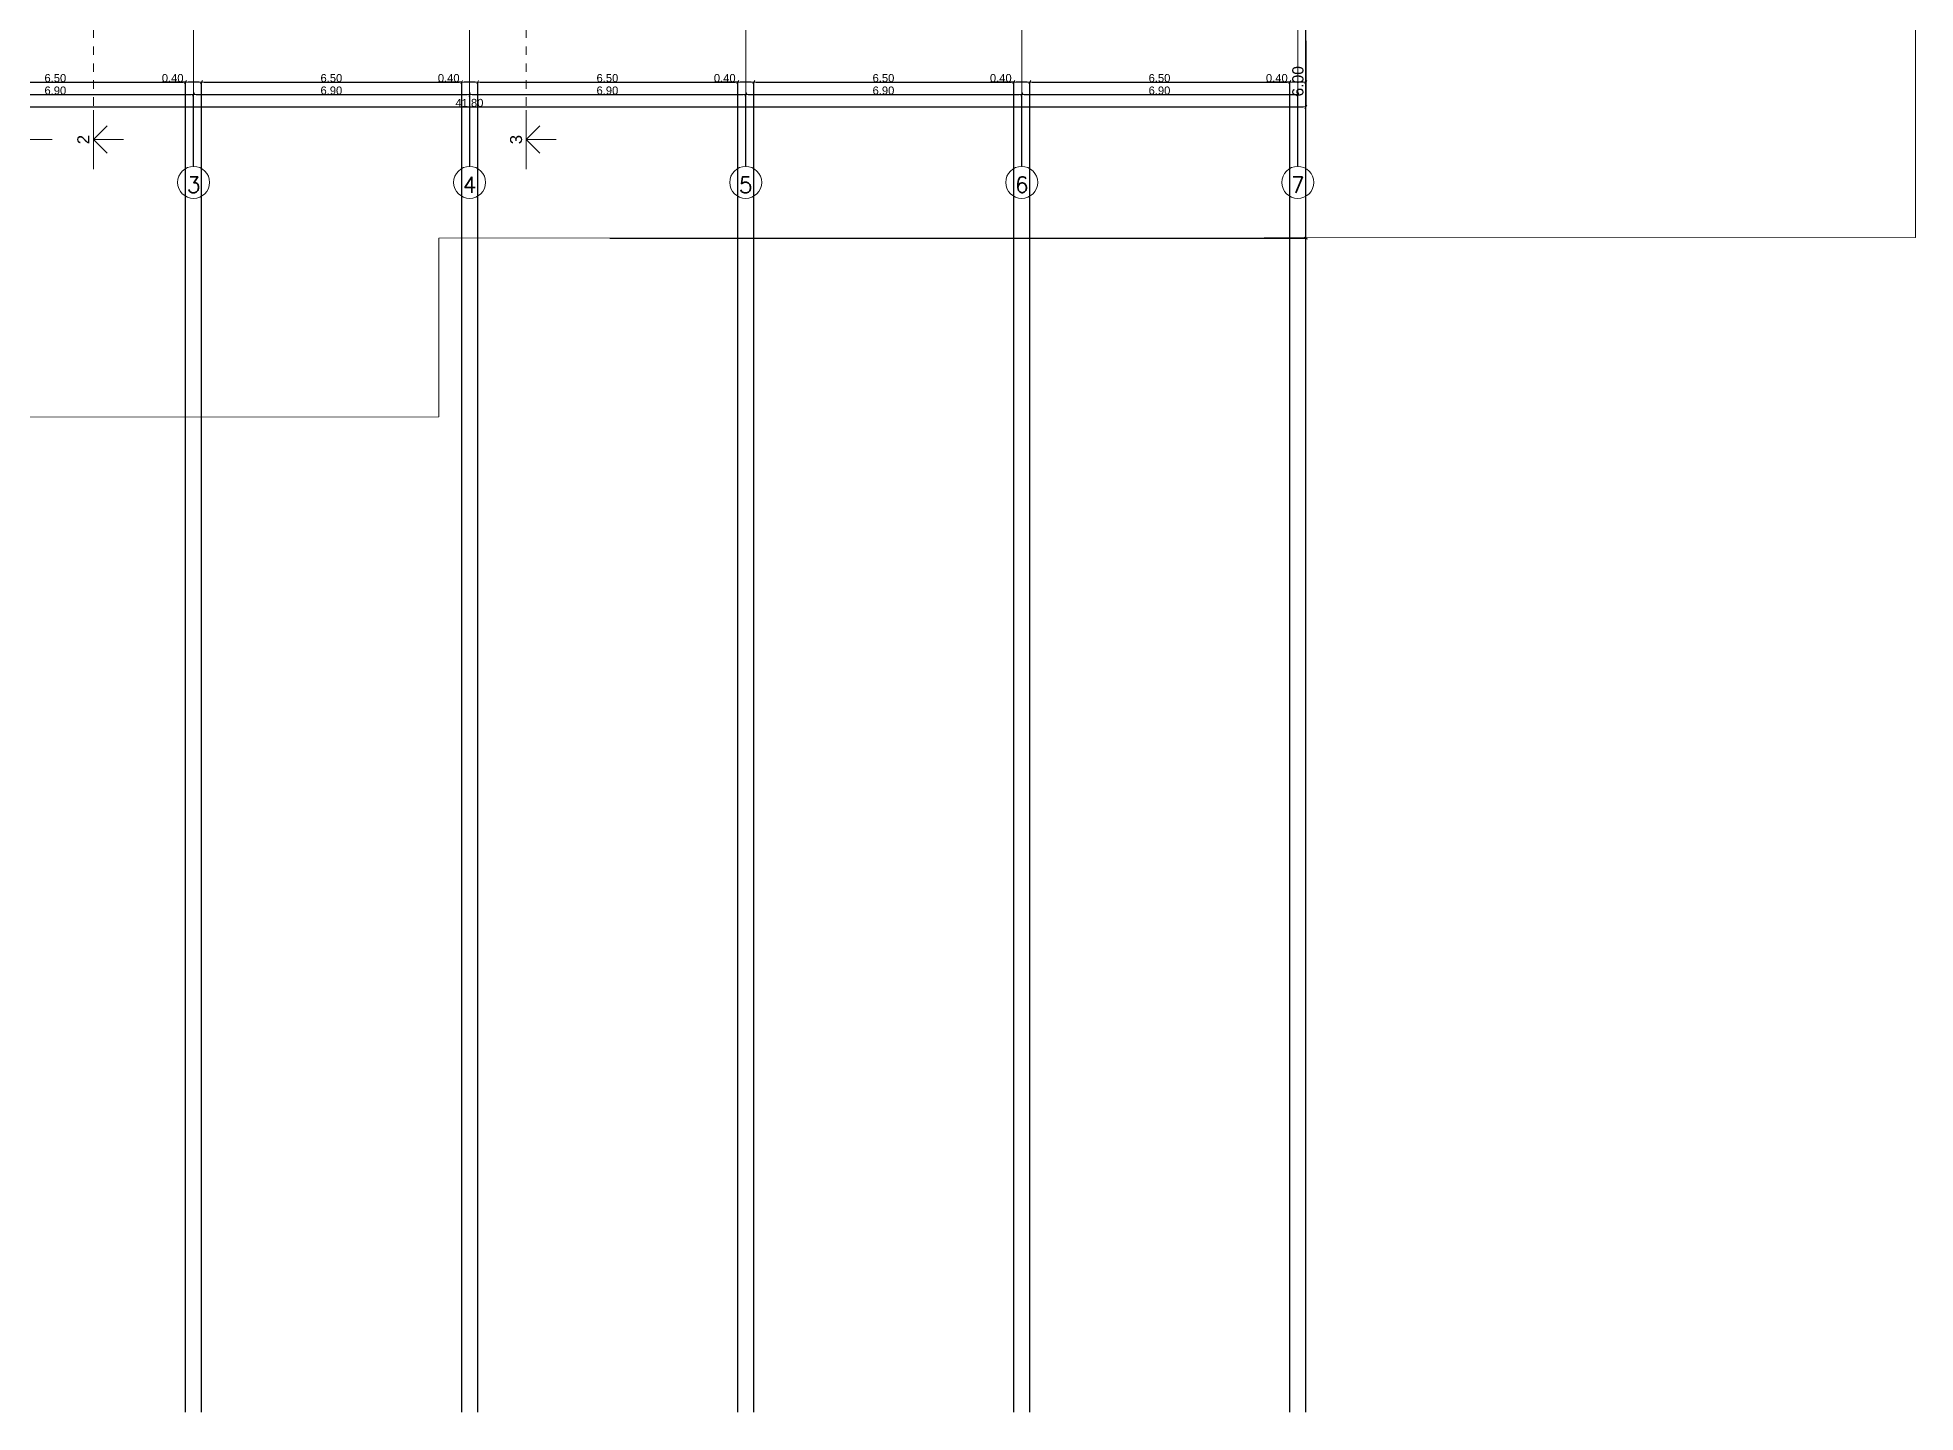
# Model space of a CAD drawing. Header units: millimetres. Extents: x 475616349 to 476941521, y 4620115302 to 4621446928.
# Drawn here: x 476747367 to 476794309, y 4620158529 to 4620192890 of the extents above; entities that cross this region are included whole.
import ezdxf

# ---------------------------------------------------------------- set-up
doc = ezdxf.new("R2010")
doc.units = ezdxf.units.MM
doc.header["$MEASUREMENT"] = 0
doc.linetypes.add('Dashed', pattern=[423.333333, 211.666667, -211.666667])
for name, color, linetype, lineweight in [('0_Pen_No__42_Pen_No__250_Pen_No__5', 5, 'Continuous', 0), ('Annotation - Text_Pen_No__7_Pen_No__5', 5, 'Continuous', 0), ('New_._Pen_No__1', 1, 'Continuous', 0), ('New_shenobebi_Pen_No__1', 1, 'Continuous', 0), ('New_ნავეთების კონტურები გრგ2_Pen_No__1', 1, 'Continuous', 0), ('zoma_Pen_No__5_Pen_No__5', 5, 'Continuous', 0)]:
    doc.layers.add(name, color=color, linetype=linetype, lineweight=lineweight)
doc.layers.add('New_zoma', color=7, linetype='Continuous')
doc.layers.add('zoma', color=7, linetype='Continuous')
doc.styles.add('GENERATED_STYLE_1', font='arial.ttf')
doc.styles.add('GENERATED_STYLE_2', font='arial.ttf')
doc.dimstyles.new('GENERATED_STYLE__1', dxfattribs={"dimtxt": 200, "dimasz": 64.421331, "dimexe": 0.18, "dimexo": 3, "dimgap": 0.09, "dimtad": 1, "dimtih": 1, "dimtoh": 1, "dimlfac": 0.001, "dimzin": 0, "dimdsep": 46, "dimtxsty": 'GENERATED_STYLE_2', "dimblk": 'ARROWHEAD_2', "dimblk1": 'ARROWHEAD_2', "dimblk2": 'ARROWHEAD_2', "dimcen": 0.09, "dimclrd": 142, "dimclre": 142, "dimclrt": 142, "dimadec": 0, "dimazin": 0, "dimtfac": 1, "dimtdec": 4, "dimtmove": 0, "dimatfit": 3, "dimfxl": 1, "dimtolj": 1, "dimtzin": 0, "dimarcsym": 0})
doc.dimstyles.new('GENERATED_STYLE__53', dxfattribs={"dimtxt": 279.999995, "dimasz": 64.421331, "dimexe": 0.18, "dimexo": 3, "dimgap": 0.09, "dimtad": 1, "dimlfac": 0.001, "dimzin": 0, "dimdsep": 46, "dimtxsty": 'GENERATED_STYLE_1', "dimblk": 'ARROWHEAD_2', "dimblk1": 'ARROWHEAD_2', "dimblk2": 'ARROWHEAD_2', "dimcen": 0.09, "dimclrd": 1, "dimclre": 1, "dimclrt": 1, "dimadec": 0, "dimazin": 0, "dimtfac": 1, "dimtdec": 4, "dimtmove": 2, "dimatfit": 3, "dimfxl": 1, "dimtolj": 1, "dimtzin": 0, "dimarcsym": 0})

# ---------------------------------------------------------------- blocks, each defined once
blk = doc.blocks.new('ARROWHEAD_2')
at = {"color": 0, "linetype": 'Continuous', "lineweight": 0}
for p, q in [((0, 0), (-1, 0)), ((-0.38, -0.66), (0.38, 0.66))]:
    blk.add_line(p, q, dxfattribs=at)
blk = doc.blocks.new('*D1180', base_point=(476577134, 4620325126))
at = {"layer": 'Defpoints', "color": 0, "linetype": 'Continuous', "transparency": 16777216}
for p in [(476751269, 4620191464), (476744369, 4620189685), (476751269, 4620189685)]:
    blk.add_point(p, dxfattribs=at)
at = {"layer": 'zoma', "color": 142, "linetype": 'Continuous', "lineweight": -2, "transparency": 16777216}
for p, q in [((476744369, 4620189688), (476744369, 4620191464)), ((476744433, 4620191464), (476751204, 4620191464)), ((476751269, 4620189688), (476751269, 4620191464))]:
    blk.add_line(p, q, dxfattribs=at)
at = {"layer": 'zoma', "color": 142, "linetype": 'Continuous', "lineweight": -2, "transparency": 16777216, "xscale": 64.4213309708986, "yscale": 64.4213309708986, "zscale": 64.4213309708986, "rotation": 180}
blk.add_blockref('ARROWHEAD_2', (476744369, 4620191464), dxfattribs=at)
at = {"layer": 'zoma', "color": 142, "linetype": 'Continuous', "lineweight": -2, "transparency": 16777216, "xscale": 64.4213309708986, "yscale": 64.4213309708986, "zscale": 64.4213309708986}
blk.add_blockref('ARROWHEAD_2', (476751269, 4620191464), dxfattribs=at)
at = {"layer": 'zoma', "color": 142, "linetype": 'Continuous', "lineweight": 0, "transparency": 16777216, "insert": (476747812, 4620191566), "char_height": 200, "attachment_point": 5, "style": 'GENERATED_STYLE_2'}
blk.add_mtext('\\A1;6.90', dxfattribs=at)
blk = doc.blocks.new('*D1181', base_point=(476577134, 4620325126))
at = {"layer": 'Defpoints', "color": 0, "linetype": 'Continuous', "transparency": 16777216}
for p in [(476758169, 4620191464), (476751269, 4620189685), (476758169, 4620189685)]:
    blk.add_point(p, dxfattribs=at)
at = {"layer": 'zoma', "color": 142, "linetype": 'Continuous', "lineweight": -2, "transparency": 16777216}
for p, q in [((476751269, 4620189688), (476751269, 4620191464)), ((476751333, 4620191464), (476758104, 4620191464)), ((476758169, 4620189688), (476758169, 4620191464))]:
    blk.add_line(p, q, dxfattribs=at)
at = {"layer": 'zoma', "color": 142, "linetype": 'Continuous', "lineweight": -2, "transparency": 16777216, "xscale": 64.4213309708986, "yscale": 64.4213309708986, "zscale": 64.4213309708986, "rotation": 180}
blk.add_blockref('ARROWHEAD_2', (476751269, 4620191464), dxfattribs=at)
at = {"layer": 'zoma', "color": 142, "linetype": 'Continuous', "lineweight": -2, "transparency": 16777216, "xscale": 64.4213309708986, "yscale": 64.4213309708986, "zscale": 64.4213309708986}
blk.add_blockref('ARROWHEAD_2', (476758169, 4620191464), dxfattribs=at)
at = {"layer": 'zoma', "color": 142, "linetype": 'Continuous', "lineweight": 0, "transparency": 16777216, "insert": (476754712, 4620191566), "char_height": 200, "attachment_point": 5, "style": 'GENERATED_STYLE_2'}
blk.add_mtext('\\A1;6.90', dxfattribs=at)
blk = doc.blocks.new('*D1182', base_point=(476577134, 4620325126))
at = {"layer": 'Defpoints', "color": 0, "linetype": 'Continuous', "transparency": 16777216}
for p in [(476765069, 4620191464), (476758169, 4620189685), (476765069, 4620189685)]:
    blk.add_point(p, dxfattribs=at)
at = {"layer": 'zoma', "color": 142, "linetype": 'Continuous', "lineweight": -2, "transparency": 16777216}
for p, q in [((476758169, 4620189688), (476758169, 4620191464)), ((476758233, 4620191464), (476765004, 4620191464)), ((476765069, 4620189688), (476765069, 4620191464))]:
    blk.add_line(p, q, dxfattribs=at)
at = {"layer": 'zoma', "color": 142, "linetype": 'Continuous', "lineweight": -2, "transparency": 16777216, "xscale": 64.4213309708986, "yscale": 64.4213309708986, "zscale": 64.4213309708986, "rotation": 180}
blk.add_blockref('ARROWHEAD_2', (476758169, 4620191464), dxfattribs=at)
at = {"layer": 'zoma', "color": 142, "linetype": 'Continuous', "lineweight": -2, "transparency": 16777216, "xscale": 64.4213309708986, "yscale": 64.4213309708986, "zscale": 64.4213309708986}
blk.add_blockref('ARROWHEAD_2', (476765069, 4620191464), dxfattribs=at)
at = {"layer": 'zoma', "color": 142, "linetype": 'Continuous', "lineweight": 0, "transparency": 16777216, "insert": (476761612, 4620191566), "char_height": 200, "attachment_point": 5, "style": 'GENERATED_STYLE_2'}
blk.add_mtext('\\A1;6.90', dxfattribs=at)
blk = doc.blocks.new('*D1183', base_point=(476577134, 4620325126))
at = {"layer": 'Defpoints', "color": 0, "linetype": 'Continuous', "transparency": 16777216}
for p in [(476771969, 4620191464), (476765069, 4620189685), (476771969, 4620189685)]:
    blk.add_point(p, dxfattribs=at)
at = {"layer": 'zoma', "color": 142, "linetype": 'Continuous', "lineweight": -2, "transparency": 16777216}
for p, q in [((476765069, 4620189688), (476765069, 4620191464)), ((476765133, 4620191464), (476771904, 4620191464)), ((476771969, 4620189688), (476771969, 4620191464))]:
    blk.add_line(p, q, dxfattribs=at)
at = {"layer": 'zoma', "color": 142, "linetype": 'Continuous', "lineweight": -2, "transparency": 16777216, "xscale": 64.4213309708986, "yscale": 64.4213309708986, "zscale": 64.4213309708986, "rotation": 180}
blk.add_blockref('ARROWHEAD_2', (476765069, 4620191464), dxfattribs=at)
at = {"layer": 'zoma', "color": 142, "linetype": 'Continuous', "lineweight": -2, "transparency": 16777216, "xscale": 64.4213309708986, "yscale": 64.4213309708986, "zscale": 64.4213309708986}
blk.add_blockref('ARROWHEAD_2', (476771969, 4620191464), dxfattribs=at)
at = {"layer": 'zoma', "color": 142, "linetype": 'Continuous', "lineweight": 0, "transparency": 16777216, "insert": (476768512, 4620191566), "char_height": 200, "attachment_point": 5, "style": 'GENERATED_STYLE_2'}
blk.add_mtext('\\A1;6.90', dxfattribs=at)
blk = doc.blocks.new('*D1184', base_point=(476577134, 4620325126))
at = {"layer": 'Defpoints', "color": 0, "linetype": 'Continuous', "transparency": 16777216}
for p in [(476778869, 4620191464), (476771969, 4620189685), (476778869, 4620189685)]:
    blk.add_point(p, dxfattribs=at)
at = {"layer": 'zoma', "color": 142, "linetype": 'Continuous', "lineweight": -2, "transparency": 16777216}
for p, q in [((476771969, 4620189688), (476771969, 4620191464)), ((476772033, 4620191464), (476778804, 4620191464)), ((476778869, 4620189688), (476778869, 4620191464))]:
    blk.add_line(p, q, dxfattribs=at)
at = {"layer": 'zoma', "color": 142, "linetype": 'Continuous', "lineweight": -2, "transparency": 16777216, "xscale": 64.4213309708986, "yscale": 64.4213309708986, "zscale": 64.4213309708986, "rotation": 180}
blk.add_blockref('ARROWHEAD_2', (476771969, 4620191464), dxfattribs=at)
at = {"layer": 'zoma', "color": 142, "linetype": 'Continuous', "lineweight": -2, "transparency": 16777216, "xscale": 64.4213309708986, "yscale": 64.4213309708986, "zscale": 64.4213309708986}
blk.add_blockref('ARROWHEAD_2', (476778869, 4620191464), dxfattribs=at)
at = {"layer": 'zoma', "color": 142, "linetype": 'Continuous', "lineweight": 0, "transparency": 16777216, "insert": (476775412, 4620191566), "char_height": 200, "attachment_point": 5, "style": 'GENERATED_STYLE_2'}
blk.add_mtext('\\A1;6.90', dxfattribs=at)
blk = doc.blocks.new('*D1190', base_point=(476577134, 4620325126))
at = {"layer": 'Defpoints', "color": 0, "linetype": 'Continuous', "transparency": 16777216}
for p in [(476737269, 4620192808), (476779069, 4620192808), (476779069, 4620191155)]:
    blk.add_point(p, dxfattribs=at)
at = {"layer": 'zoma', "color": 142, "linetype": 'Continuous', "lineweight": -2, "transparency": 16777216}
for p, q in [((476737269, 4620192805), (476737269, 4620191155)), ((476779069, 4620192805), (476779069, 4620191155)), ((476737333, 4620191155), (476779004, 4620191155))]:
    blk.add_line(p, q, dxfattribs=at)
at = {"layer": 'zoma', "color": 142, "linetype": 'Continuous', "lineweight": -2, "transparency": 16777216, "xscale": 64.4213309708986, "yscale": 64.4213309708986, "zscale": 64.4213309708986, "rotation": 180}
blk.add_blockref('ARROWHEAD_2', (476737269, 4620191155), dxfattribs=at)
at = {"layer": 'zoma', "color": 142, "linetype": 'Continuous', "lineweight": -2, "transparency": 16777216, "xscale": 64.4213309708986, "yscale": 64.4213309708986, "zscale": 64.4213309708986}
blk.add_blockref('ARROWHEAD_2', (476779069, 4620191155), dxfattribs=at)
at = {"layer": 'zoma', "color": 142, "linetype": 'Continuous', "lineweight": 0, "transparency": 16777216, "insert": (476758163, 4620191257), "char_height": 200, "attachment_point": 5, "style": 'GENERATED_STYLE_2'}
blk.add_mtext('\\A1;41.80', dxfattribs=at)
blk = doc.blocks.new('*D1194', base_point=(476577134, 4620325126))
at = {"layer": 'Defpoints', "color": 0, "linetype": 'Continuous', "transparency": 16777216}
for p in [(476751069, 4620191775), (476744569, 4620158529), (476751069, 4620158529)]:
    blk.add_point(p, dxfattribs=at)
at = {"layer": 'zoma', "color": 142, "linetype": 'Continuous', "lineweight": -2, "transparency": 16777216}
for p, q in [((476744569, 4620158532), (476744569, 4620191775)), ((476744633, 4620191775), (476751004, 4620191775)), ((476751069, 4620158532), (476751069, 4620191775))]:
    blk.add_line(p, q, dxfattribs=at)
at = {"layer": 'zoma', "color": 142, "linetype": 'Continuous', "lineweight": -2, "transparency": 16777216, "xscale": 64.4213309708986, "yscale": 64.4213309708986, "zscale": 64.4213309708986, "rotation": 180}
blk.add_blockref('ARROWHEAD_2', (476744569, 4620191775), dxfattribs=at)
at = {"layer": 'zoma', "color": 142, "linetype": 'Continuous', "lineweight": -2, "transparency": 16777216, "xscale": 64.4213309708986, "yscale": 64.4213309708986, "zscale": 64.4213309708986}
blk.add_blockref('ARROWHEAD_2', (476751069, 4620191775), dxfattribs=at)
at = {"layer": 'zoma', "color": 142, "linetype": 'Continuous', "lineweight": 0, "transparency": 16777216, "insert": (476747812, 4620191877), "char_height": 200, "attachment_point": 5, "style": 'GENERATED_STYLE_2'}
blk.add_mtext('\\A1;6.50', dxfattribs=at)
blk = doc.blocks.new('*D1195', base_point=(476577134, 4620325126))
at = {"layer": 'Defpoints', "color": 0, "linetype": 'Continuous', "transparency": 16777216}
for p in [(476751469, 4620191775), (476751069, 4620158529), (476751469, 4620158529)]:
    blk.add_point(p, dxfattribs=at)
at = {"layer": 'zoma', "color": 142, "linetype": 'Continuous', "lineweight": -2, "transparency": 16777216}
for p, q in [((476751069, 4620191775), (476750485, 4620191775)), ((476751069, 4620158532), (476751069, 4620191775)), ((476751404, 4620191775), (476751133, 4620191775)), ((476751469, 4620158532), (476751469, 4620191775))]:
    blk.add_line(p, q, dxfattribs=at)
at = {"layer": 'zoma', "color": 142, "linetype": 'Continuous', "lineweight": -2, "transparency": 16777216, "xscale": 64.4213309708986, "yscale": 64.4213309708986, "zscale": 64.4213309708986, "rotation": 180}
blk.add_blockref('ARROWHEAD_2', (476751069, 4620191775), dxfattribs=at)
at = {"layer": 'zoma', "color": 142, "linetype": 'Continuous', "lineweight": -2, "transparency": 16777216, "xscale": 64.4213309708986, "yscale": 64.4213309708986, "zscale": 64.4213309708986}
blk.add_blockref('ARROWHEAD_2', (476751469, 4620191775), dxfattribs=at)
at = {"layer": 'zoma', "color": 142, "linetype": 'Continuous', "lineweight": 0, "transparency": 16777216, "insert": (476750745, 4620191877), "char_height": 200, "attachment_point": 5, "style": 'GENERATED_STYLE_2'}
blk.add_mtext('\\A1;0.40', dxfattribs=at)
blk = doc.blocks.new('*D1196', base_point=(476577134, 4620325126))
at = {"layer": 'Defpoints', "color": 0, "linetype": 'Continuous', "transparency": 16777216}
for p in [(476757969, 4620191775), (476751469, 4620158529), (476757969, 4620158529)]:
    blk.add_point(p, dxfattribs=at)
at = {"layer": 'zoma', "color": 142, "linetype": 'Continuous', "lineweight": -2, "transparency": 16777216}
for p, q in [((476751469, 4620158532), (476751469, 4620191775)), ((476751533, 4620191775), (476757904, 4620191775)), ((476757969, 4620158532), (476757969, 4620191775))]:
    blk.add_line(p, q, dxfattribs=at)
at = {"layer": 'zoma', "color": 142, "linetype": 'Continuous', "lineweight": -2, "transparency": 16777216, "xscale": 64.4213309708986, "yscale": 64.4213309708986, "zscale": 64.4213309708986, "rotation": 180}
blk.add_blockref('ARROWHEAD_2', (476751469, 4620191775), dxfattribs=at)
at = {"layer": 'zoma', "color": 142, "linetype": 'Continuous', "lineweight": -2, "transparency": 16777216, "xscale": 64.4213309708986, "yscale": 64.4213309708986, "zscale": 64.4213309708986}
blk.add_blockref('ARROWHEAD_2', (476757969, 4620191775), dxfattribs=at)
at = {"layer": 'zoma', "color": 142, "linetype": 'Continuous', "lineweight": 0, "transparency": 16777216, "insert": (476754712, 4620191877), "char_height": 200, "attachment_point": 5, "style": 'GENERATED_STYLE_2'}
blk.add_mtext('\\A1;6.50', dxfattribs=at)
blk = doc.blocks.new('*D1197', base_point=(476577134, 4620325126))
at = {"layer": 'Defpoints', "color": 0, "linetype": 'Continuous', "transparency": 16777216}
for p in [(476758369, 4620191775), (476757969, 4620158529), (476758369, 4620158529)]:
    blk.add_point(p, dxfattribs=at)
at = {"layer": 'zoma', "color": 142, "linetype": 'Continuous', "lineweight": -2, "transparency": 16777216}
for p, q in [((476757969, 4620191775), (476757385, 4620191775)), ((476757969, 4620158532), (476757969, 4620191775)), ((476758304, 4620191775), (476758033, 4620191775)), ((476758369, 4620158532), (476758369, 4620191775))]:
    blk.add_line(p, q, dxfattribs=at)
at = {"layer": 'zoma', "color": 142, "linetype": 'Continuous', "lineweight": -2, "transparency": 16777216, "xscale": 64.4213309708986, "yscale": 64.4213309708986, "zscale": 64.4213309708986, "rotation": 180}
blk.add_blockref('ARROWHEAD_2', (476757969, 4620191775), dxfattribs=at)
at = {"layer": 'zoma', "color": 142, "linetype": 'Continuous', "lineweight": -2, "transparency": 16777216, "xscale": 64.4213309708986, "yscale": 64.4213309708986, "zscale": 64.4213309708986}
blk.add_blockref('ARROWHEAD_2', (476758369, 4620191775), dxfattribs=at)
at = {"layer": 'zoma', "color": 142, "linetype": 'Continuous', "lineweight": 0, "transparency": 16777216, "insert": (476757645, 4620191877), "char_height": 200, "attachment_point": 5, "style": 'GENERATED_STYLE_2'}
blk.add_mtext('\\A1;0.40', dxfattribs=at)
blk = doc.blocks.new('*D1198', base_point=(476577134, 4620325126))
at = {"layer": 'Defpoints', "color": 0, "linetype": 'Continuous', "transparency": 16777216}
for p in [(476764869, 4620191775), (476758369, 4620158529), (476764869, 4620158529)]:
    blk.add_point(p, dxfattribs=at)
at = {"layer": 'zoma', "color": 142, "linetype": 'Continuous', "lineweight": -2, "transparency": 16777216}
for p, q in [((476758369, 4620158532), (476758369, 4620191775)), ((476758433, 4620191775), (476764804, 4620191775)), ((476764869, 4620158532), (476764869, 4620191775))]:
    blk.add_line(p, q, dxfattribs=at)
at = {"layer": 'zoma', "color": 142, "linetype": 'Continuous', "lineweight": -2, "transparency": 16777216, "xscale": 64.4213309708986, "yscale": 64.4213309708986, "zscale": 64.4213309708986, "rotation": 180}
blk.add_blockref('ARROWHEAD_2', (476758369, 4620191775), dxfattribs=at)
at = {"layer": 'zoma', "color": 142, "linetype": 'Continuous', "lineweight": -2, "transparency": 16777216, "xscale": 64.4213309708986, "yscale": 64.4213309708986, "zscale": 64.4213309708986}
blk.add_blockref('ARROWHEAD_2', (476764869, 4620191775), dxfattribs=at)
at = {"layer": 'zoma', "color": 142, "linetype": 'Continuous', "lineweight": 0, "transparency": 16777216, "insert": (476761612, 4620191877), "char_height": 200, "attachment_point": 5, "style": 'GENERATED_STYLE_2'}
blk.add_mtext('\\A1;6.50', dxfattribs=at)
blk = doc.blocks.new('*D1199', base_point=(476577134, 4620325126))
at = {"layer": 'Defpoints', "color": 0, "linetype": 'Continuous', "transparency": 16777216}
for p in [(476765269, 4620191775), (476764869, 4620158529), (476765269, 4620158529)]:
    blk.add_point(p, dxfattribs=at)
at = {"layer": 'zoma', "color": 142, "linetype": 'Continuous', "lineweight": -2, "transparency": 16777216}
for p, q in [((476764869, 4620191775), (476764285, 4620191775)), ((476764869, 4620158532), (476764869, 4620191775)), ((476765204, 4620191775), (476764933, 4620191775)), ((476765269, 4620158532), (476765269, 4620191775))]:
    blk.add_line(p, q, dxfattribs=at)
at = {"layer": 'zoma', "color": 142, "linetype": 'Continuous', "lineweight": -2, "transparency": 16777216, "xscale": 64.4213309708986, "yscale": 64.4213309708986, "zscale": 64.4213309708986, "rotation": 180}
blk.add_blockref('ARROWHEAD_2', (476764869, 4620191775), dxfattribs=at)
at = {"layer": 'zoma', "color": 142, "linetype": 'Continuous', "lineweight": -2, "transparency": 16777216, "xscale": 64.4213309708986, "yscale": 64.4213309708986, "zscale": 64.4213309708986}
blk.add_blockref('ARROWHEAD_2', (476765269, 4620191775), dxfattribs=at)
at = {"layer": 'zoma', "color": 142, "linetype": 'Continuous', "lineweight": 0, "transparency": 16777216, "insert": (476764545, 4620191877), "char_height": 200, "attachment_point": 5, "style": 'GENERATED_STYLE_2'}
blk.add_mtext('\\A1;0.40', dxfattribs=at)
blk = doc.blocks.new('*D1200', base_point=(476577134, 4620325126))
at = {"layer": 'Defpoints', "color": 0, "linetype": 'Continuous', "transparency": 16777216}
for p in [(476771769, 4620191775), (476765269, 4620158529), (476771769, 4620158529)]:
    blk.add_point(p, dxfattribs=at)
at = {"layer": 'zoma', "color": 142, "linetype": 'Continuous', "lineweight": -2, "transparency": 16777216}
for p, q in [((476765269, 4620158532), (476765269, 4620191775)), ((476765333, 4620191775), (476771704, 4620191775)), ((476771769, 4620158532), (476771769, 4620191775))]:
    blk.add_line(p, q, dxfattribs=at)
at = {"layer": 'zoma', "color": 142, "linetype": 'Continuous', "lineweight": -2, "transparency": 16777216, "xscale": 64.4213309708986, "yscale": 64.4213309708986, "zscale": 64.4213309708986, "rotation": 180}
blk.add_blockref('ARROWHEAD_2', (476765269, 4620191775), dxfattribs=at)
at = {"layer": 'zoma', "color": 142, "linetype": 'Continuous', "lineweight": -2, "transparency": 16777216, "xscale": 64.4213309708986, "yscale": 64.4213309708986, "zscale": 64.4213309708986}
blk.add_blockref('ARROWHEAD_2', (476771769, 4620191775), dxfattribs=at)
at = {"layer": 'zoma', "color": 142, "linetype": 'Continuous', "lineweight": 0, "transparency": 16777216, "insert": (476768512, 4620191877), "char_height": 200, "attachment_point": 5, "style": 'GENERATED_STYLE_2'}
blk.add_mtext('\\A1;6.50', dxfattribs=at)
blk = doc.blocks.new('*D1201', base_point=(476577134, 4620325126))
at = {"layer": 'Defpoints', "color": 0, "linetype": 'Continuous', "transparency": 16777216}
for p in [(476772169, 4620191775), (476771769, 4620158529), (476772169, 4620158529)]:
    blk.add_point(p, dxfattribs=at)
at = {"layer": 'zoma', "color": 142, "linetype": 'Continuous', "lineweight": -2, "transparency": 16777216}
for p, q in [((476771769, 4620191775), (476771185, 4620191775)), ((476771769, 4620158532), (476771769, 4620191775)), ((476772104, 4620191775), (476771833, 4620191775)), ((476772169, 4620158532), (476772169, 4620191775))]:
    blk.add_line(p, q, dxfattribs=at)
at = {"layer": 'zoma', "color": 142, "linetype": 'Continuous', "lineweight": -2, "transparency": 16777216, "xscale": 64.4213309708986, "yscale": 64.4213309708986, "zscale": 64.4213309708986, "rotation": 180}
blk.add_blockref('ARROWHEAD_2', (476771769, 4620191775), dxfattribs=at)
at = {"layer": 'zoma', "color": 142, "linetype": 'Continuous', "lineweight": -2, "transparency": 16777216, "xscale": 64.4213309708986, "yscale": 64.4213309708986, "zscale": 64.4213309708986}
blk.add_blockref('ARROWHEAD_2', (476772169, 4620191775), dxfattribs=at)
at = {"layer": 'zoma', "color": 142, "linetype": 'Continuous', "lineweight": 0, "transparency": 16777216, "insert": (476771445, 4620191877), "char_height": 200, "attachment_point": 5, "style": 'GENERATED_STYLE_2'}
blk.add_mtext('\\A1;0.40', dxfattribs=at)
blk = doc.blocks.new('*D1202', base_point=(476577134, 4620325126))
at = {"layer": 'Defpoints', "color": 0, "linetype": 'Continuous', "transparency": 16777216}
for p in [(476778669, 4620191775), (476772169, 4620158529), (476778669, 4620158529)]:
    blk.add_point(p, dxfattribs=at)
at = {"layer": 'zoma', "color": 142, "linetype": 'Continuous', "lineweight": -2, "transparency": 16777216}
for p, q in [((476772169, 4620158532), (476772169, 4620191775)), ((476772233, 4620191775), (476778604, 4620191775)), ((476778669, 4620158532), (476778669, 4620191775))]:
    blk.add_line(p, q, dxfattribs=at)
at = {"layer": 'zoma', "color": 142, "linetype": 'Continuous', "lineweight": -2, "transparency": 16777216, "xscale": 64.4213309708986, "yscale": 64.4213309708986, "zscale": 64.4213309708986, "rotation": 180}
blk.add_blockref('ARROWHEAD_2', (476772169, 4620191775), dxfattribs=at)
at = {"layer": 'zoma', "color": 142, "linetype": 'Continuous', "lineweight": -2, "transparency": 16777216, "xscale": 64.4213309708986, "yscale": 64.4213309708986, "zscale": 64.4213309708986}
blk.add_blockref('ARROWHEAD_2', (476778669, 4620191775), dxfattribs=at)
at = {"layer": 'zoma', "color": 142, "linetype": 'Continuous', "lineweight": 0, "transparency": 16777216, "insert": (476775412, 4620191877), "char_height": 200, "attachment_point": 5, "style": 'GENERATED_STYLE_2'}
blk.add_mtext('\\A1;6.50', dxfattribs=at)
blk = doc.blocks.new('*D1203', base_point=(476577134, 4620325126))
at = {"layer": 'Defpoints', "color": 0, "linetype": 'Continuous', "transparency": 16777216}
for p in [(476779069, 4620191775), (476778669, 4620158529), (476779069, 4620158529)]:
    blk.add_point(p, dxfattribs=at)
at = {"layer": 'zoma', "color": 142, "linetype": 'Continuous', "lineweight": -2, "transparency": 16777216}
for p, q in [((476778669, 4620191775), (476778085, 4620191775)), ((476778669, 4620158532), (476778669, 4620191775)), ((476779004, 4620191775), (476778733, 4620191775)), ((476779069, 4620158532), (476779069, 4620191775))]:
    blk.add_line(p, q, dxfattribs=at)
at = {"layer": 'zoma', "color": 142, "linetype": 'Continuous', "lineweight": -2, "transparency": 16777216, "xscale": 64.4213309708986, "yscale": 64.4213309708986, "zscale": 64.4213309708986, "rotation": 180}
blk.add_blockref('ARROWHEAD_2', (476778669, 4620191775), dxfattribs=at)
at = {"layer": 'zoma', "color": 142, "linetype": 'Continuous', "lineweight": -2, "transparency": 16777216, "xscale": 64.4213309708986, "yscale": 64.4213309708986, "zscale": 64.4213309708986}
blk.add_blockref('ARROWHEAD_2', (476779069, 4620191775), dxfattribs=at)
at = {"layer": 'zoma', "color": 142, "linetype": 'Continuous', "lineweight": 0, "transparency": 16777216, "insert": (476778345, 4620191877), "char_height": 200, "attachment_point": 5, "style": 'GENERATED_STYLE_2'}
blk.add_mtext('\\A1;0.40', dxfattribs=at)
blk = doc.blocks.new('*D2347', base_point=(476577134, 4620325126))
at = {"layer": 'Defpoints', "color": 0, "linetype": 'Continuous', "transparency": 16777216}
for p in [(476761668, 4620193872), (476779069, 4620193872), (476761667, 4620187873)]:
    blk.add_point(p, dxfattribs=at)
at = {"layer": 'New_zoma', "color": 1, "linetype": 'Continuous', "lineweight": -2, "transparency": 16777216}
for p, q in [((476761671, 4620193872), (476779069, 4620193872)), ((476779069, 4620187937), (476779069, 4620193807)), ((476761670, 4620187873), (476779069, 4620187873))]:
    blk.add_line(p, q, dxfattribs=at)
at = {"layer": 'New_zoma', "color": 1, "linetype": 'Continuous', "lineweight": -2, "transparency": 16777216, "xscale": 64.4213309708986, "yscale": 64.4213309708986, "zscale": 64.4213309708986}
for p, rotation in [((476779069, 4620193872), 90), ((476779069, 4620187873), 270)]:
    blk.add_blockref('ARROWHEAD_2', p, dxfattribs=dict(at, rotation=rotation))
at = {"layer": 'New_zoma', "color": 1, "linetype": 'Continuous', "lineweight": 0, "transparency": 16777216, "insert": (476778873, 4620191797), "char_height": 280, "attachment_point": 5, "rotation": 90, "style": 'GENERATED_STYLE_1'}
blk.add_mtext('\\A1;6.00', dxfattribs=at)

msp = doc.modelspace()

# ---------------------------------------------------------------- linework, layer by layer
at = {"layer": '0_Pen_No__42_Pen_No__250_Pen_No__5', "color": 5, "linetype": 'Continuous', "lineweight": 0}
for centre in [(476751268.542, 4620189270.712), (476751268.542, 4620189270.712), (476758168.542, 4620189270.712), (476758168.542, 4620189270.712), (476765068.542, 4620189270.712), (476765068.542, 4620189270.712), (476771968.542, 4620189270.712), (476771968.542, 4620189270.712), (476778868.542, 4620189270.712), (476778868.542, 4620189270.712)]:
    msp.add_circle(centre, 400, dxfattribs=at)
at = {"layer": 'New_shenobebi_Pen_No__1', "color": 1, "linetype": 'Dashed', "lineweight": 0}
for points in [[(476748763.158, 4620190340.291), (476748763.158, 4620215169.157)], [(476759580.802, 4620190340.291), (476759580.802, 4620215169.157)]]:
    msp.add_lwpolyline(points, dxfattribs=at)
at = {"layer": 'New_shenobebi_Pen_No__1', "color": 1, "linetype": 'Continuous', "lineweight": 0}
for points in [[(476748763.158, 4620189603.417), (476748763.158, 4620191077.165)], [(476759580.802, 4620189603.417), (476759580.802, 4620191077.165)], [(476748763.158, 4620190340.291), (476749104.303, 4620190681.436)], [(476759580.802, 4620190340.291), (476759921.947, 4620190681.436)], [(476746978.041, 4620190340.291), (476747731.039, 4620190340.291)], [(476748763.158, 4620190340.291), (476749516.156, 4620190340.291)], [(476748763.158, 4620190340.291), (476749104.303, 4620189999.146)], [(476759580.802, 4620190340.291), (476760333.8, 4620190340.291)], [(476759580.802, 4620190340.291), (476759921.947, 4620189999.146)]]:
    msp.add_lwpolyline(points, dxfattribs=at)
at = {"layer": 'New_ნავეთების კონტურები გრგ2_Pen_No__1', "color": 1, "linetype": 'Continuous', "lineweight": 0}
msp.add_lwpolyline([(476724905.768, 4620183405.948), (476757401.256, 4620183410.714), (476757399.531, 4620187878.039), (476778029.957, 4620187886.006), (476794309.026, 4620187892.292), (476794295.884, 4620221926.352)], dxfattribs=at)
at = {"layer": 'zoma_Pen_No__5_Pen_No__5', "color": 5, "linetype": 'Continuous', "lineweight": 0}
for p, q in [((476751268.542, 4620214381.518), (476751268.542, 4620189670.712)), ((476758168.542, 4620214381.518), (476758168.542, 4620189670.712)), ((476765068.542, 4620214381.518), (476765068.542, 4620189670.712)), ((476771968.542, 4620214381.518), (476771968.542, 4620189670.712)), ((476778868.542, 4620214381.518), (476778868.542, 4620189670.712))]:
    msp.add_line(p, q, dxfattribs=at)

# ---------------------------------------------------------------- texts
at = {"layer": 'Annotation - Text_Pen_No__7_Pen_No__5', "color": 5, "linetype": 'Continuous', "lineweight": 0, "char_height": 400, "attachment_point": 2}
for s, insert in [('\\A1;{\\pqc;\\Ftxt.shx;3}', (476751270.7, 4620189413.006)), ('\\A1;{\\pqc;\\Ftxt.shx;4}', (476758170.7, 4620189413.006)), ('\\A1;{\\pqc;\\Ftxt.shx;6}', (476771970.7, 4620189413.006)), ('\\A1;{\\pqc;\\Ftxt.shx;5}', (476765070.7, 4620189406.206)), ('\\A1;{\\pqc;\\Ftxt.shx;7}', (476778870.7, 4620189406.206))]:
    msp.add_mtext(s, dxfattribs=dict(at, insert=insert))
at = {"layer": 'New_._Pen_No__1', "color": 1, "linetype": 'Continuous', "lineweight": 0, "char_height": 300, "attachment_point": 2, "rotation": 90, "style": 'GENERATED_STYLE_1'}
for s, insert in [('\\A1;{\\pqc;\\fArial|b0|i0|c0|p34;2}', (476748360.3, 4620190340.291)), ('\\A1;{\\pqc;\\fArial|b0|i0|c0|p34;3}', (476759177.944, 4620190340.291))]:
    msp.add_mtext(s, dxfattribs=dict(at, insert=insert))

# ---------------------------------------------------------------- dimensions: what is measured, and where the dimension line sits
at = {"layer": 'New_zoma', "color": 1, "linetype": 'Continuous', "lineweight": 0}
dim = msp.add_linear_dim(base=(476779068.542, 4620193871.921), p1=(476761667.287, 4620187872.622), p2=(476761668.35, 4620193871.921), angle=90, dimstyle='GENERATED_STYLE__53', dxfattribs=at)
dim.commit()
dim.dimension.update_dxf_attribs({"geometry": '*D2347', "text_midpoint": (476778872.542, 4620191796.851), "dimtype": 160, "text_rotation": 90})
at = {"layer": 'zoma', "color": 142, "linetype": 'Continuous', "lineweight": 0}
for base, p1, p2, picture, middle in [((476779068.537, 4620191155.024), (476737268.537, 4620192808.273), (476779068.537, 4620192808.273), '*D1190', (476758162.595, 4620191155.024)), ((476751068.537, 4620191775.205), (476744568.537, 4620158529.013), (476751068.537, 4620158529.013), '*D1194', (476747812.244, 4620191775.205)), ((476751468.537, 4620191775.205), (476751068.537, 4620158529.013), (476751468.537, 4620158529.013), '*D1195', (476750744.612, 4620191775.205)), ((476757968.537, 4620191775.205), (476751468.537, 4620158529.013), (476757968.537, 4620158529.013), '*D1196', (476754712.244, 4620191775.205)), ((476758368.537, 4620191775.205), (476757968.537, 4620158529.013), (476758368.537, 4620158529.013), '*D1197', (476757644.612, 4620191775.205)), ((476764868.537, 4620191775.205), (476758368.537, 4620158529.013), (476764868.537, 4620158529.013), '*D1198', (476761612.244, 4620191775.205)), ((476765268.537, 4620191775.205), (476764868.537, 4620158529.013), (476765268.537, 4620158529.013), '*D1199', (476764544.612, 4620191775.205)), ((476771768.537, 4620191775.205), (476765268.537, 4620158529.013), (476771768.537, 4620158529.013), '*D1200', (476768512.244, 4620191775.205)), ((476772168.537, 4620191775.205), (476771768.537, 4620158529.013), (476772168.537, 4620158529.013), '*D1201', (476771444.612, 4620191775.205)), ((476778668.537, 4620191775.205), (476772168.537, 4620158529.013), (476778668.537, 4620158529.013), '*D1202', (476775412.244, 4620191775.205)), ((476779068.537, 4620191775.205), (476778668.537, 4620158529.013), (476779068.537, 4620158529.013), '*D1203', (476778344.612, 4620191775.205)), ((476751268.537, 4620191463.673), (476744368.537, 4620189684.977), (476751268.537, 4620189684.977), '*D1180', (476747812.244, 4620191463.673)), ((476758168.537, 4620191463.673), (476751268.537, 4620189684.977), (476758168.537, 4620189684.977), '*D1181', (476754712.244, 4620191463.673)), ((476765068.537, 4620191463.673), (476758168.537, 4620189684.977), (476765068.537, 4620189684.977), '*D1182', (476761612.244, 4620191463.673)), ((476771968.537, 4620191463.673), (476765068.537, 4620189684.977), (476771968.537, 4620189684.977), '*D1183', (476768512.244, 4620191463.673)), ((476778868.537, 4620191463.673), (476771968.537, 4620189684.977), (476778868.537, 4620189684.977), '*D1184', (476775412.244, 4620191463.673))]:
    dim = msp.add_linear_dim(base=base, p1=p1, p2=p2, dimstyle='GENERATED_STYLE__1', dxfattribs=at)
    dim.commit()
    dim.dimension.update_dxf_attribs({"geometry": picture, "text_midpoint": middle, "dimtype": 160})

doc.saveas('drawing.dxf')
